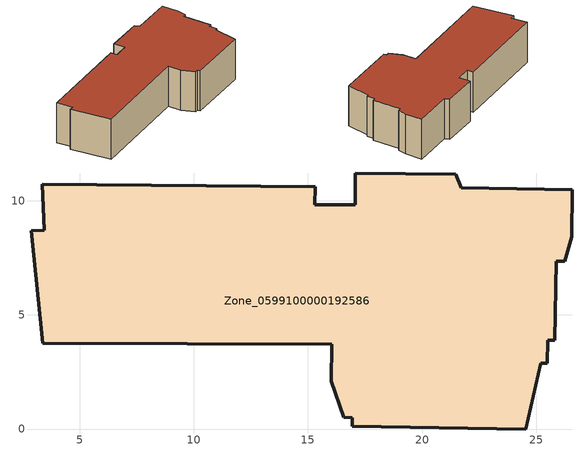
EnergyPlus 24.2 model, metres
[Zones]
Zone_0599100000192586
 floor ground (C_G): 15.3,9.82 17.06,9.81 17.08,11.21 21.48,11.16 21.71,10.57 26.59,10.48 26.55,8.42 26.26,7.34 25.87,7.35 25.81,3.88 25.51,3.88 25.49,2.88 25.19,2.89 24.54,0 16.93,0.13 16.93,0.5 16.56,0.52 16.03,2.1 16.03,3.71 3.38,3.75 2.87,8.69 3.44,8.7 3.37,10.71 15.31,10.62 z0
 wall outside (C_F): 17.06,9.81 15.3,9.82 15.31,10.62 3.37,10.71 3.44,8.7 2.87,8.69 3.38,3.75 16.03,3.71 16.03,2.1 16.56,0.52 16.93,0.5 16.93,0.13 24.54,0 25.19,2.89 25.49,2.88 25.51,3.88 25.81,3.88 25.87,7.35 26.26,7.34 26.55,8.42 26.59,10.48 21.71,10.57 21.48,11.16 17.08,11.21 17.06,9.81 z0:5.22
 roof outside (C_R): 2.87,8.69 3.38,3.75 16.03,3.71 16.03,2.1 16.56,0.52 16.93,0.5 16.93,0.13 24.54,0 25.19,2.89 25.49,2.88 25.51,3.88 25.81,3.88 25.87,7.35 26.26,7.34 26.55,8.42 26.59,10.48 21.71,10.57 21.48,11.16 17.08,11.21 17.06,9.81 15.3,9.82 15.31,10.62 3.37,10.71 3.44,8.7 z5.22
[BUILDING]
Pand.0599100000192586: North Axis=0; Terrain=City; Loads Convergence Tolerance Value=0.04; Temperature Convergence Tolerance Value=0.4; Solar Distribution=FullExterior; Maximum Number of Warmup Days=25; Minimum Number of Warmup Days=1
[Site:Location]
Rotterdam.The.Hague.AP_ZH_NLD Design_Conditions: Latitude=51.96; Longitude=4.45; Time Zone=1; Elevation=-4.5
[SITE:GROUNDTEMPERATURE:BUILDINGSURFACE]
18, 18, 18, 18, 18, 18, 18, 18, 18, 18, 18, 18
[MATERIAL] Thermal Absorptance=0.9; Solar Absorptance=0.7; Visible Absorptance=0.7
Name | Roughness | Thickness | Conductivity | Density | Specific Heat
G.D.1965 | MediumSmooth | 0.15 | 1 | 540 | 1210
F.D.1965 | Rough | 0.3 | 0.857143 | 1920 | 840
R.D.1965 | MediumRough | 0.2 | 0.08 | 1500 | 1000
[CONSTRUCTION]
C_G: G.D.1965
C_F: F.D.1965
C_R: R.D.1965
[ZONE]
Zone_0599100000192586: Type=1; Multiplier=1; Ceiling Height=Autocalculate; Volume=Autocalculate; Floor Area=autocalculate; Part of Total Floor Area=Yes
[ZONEINFILTRATION:DESIGNFLOWRATE]
Infil_Zone_0599100000192586: Zone or ZoneList or Space or SpaceList=Zone_0599100000192586; Schedule=AlwaysOn; Design Flow Rate Calculation Method=Flow/Area; Flow Rate per Floor Area=0.0042; Constant Term Coefficient=1; Temperature Term Coefficient=0; Velocity Term Coefficient=0; Velocity Squared Term Coefficient=0
[HVACTEMPLATE:ZONE:IDEALLOADSAIRSYSTEM]
Zone_0599100000192586: Maximum Heating Supply Air Temperature=50; Minimum Cooling Supply Air Temperature=13; Maximum Heating Supply Air Humidity Ratio=0.0156; Minimum Cooling Supply Air Humidity Ratio=0.0077; Heating Limit=NoLimit; Cooling Limit=NoLimit; Dehumidification Control Type=ConstantSensibleHeatRatio; Cooling Sensible Heat Ratio=0.7; Dehumidification Setpoint=60; Humidification Control Type=None; Humidification Setpoint=30; Outdoor Air Method=None; Outdoor Air Flow Rate per Person=0.00944; Outdoor Air Flow Rate per Zone Floor Area=0; Outdoor Air Flow Rate per Zone=0; Demand Controlled Ventilation Type=None; Outdoor Air Economizer Type=NoEconomizer; Heat Recovery Type=None; Sensible Heat Recovery Effectiveness=0.7; Latent Heat Recovery Effectiveness=0.65
[ZONECONTROL:THERMOSTAT]
ThermostatControl_Zone_0599100000192586: Zone or ZoneList=Zone_0599100000192586; Control Type Schedule=DualSetpointControlType; Control 1=Thermostat_Zone_0599100000192586; Temperature Difference Between Cutout And Setpoint=0
[THERMOSTATSETPOINT:DUALSETPOINT]
Thermostat_Zone_0599100000192586: Heating Setpoint Temperature Schedule=HeatingSetpoint_Zone_0599100000192586; Cooling Setpoint Temperature Schedule=CoolingSetpoint_Zone_0599100000192586
[SCHEDULE:COMPACT]
HeatingSetpoint_Zone_0599100000192586: Through: 12/31, For: AllDays, Until: 24:00, 21
CoolingSetpoint_Zone_0599100000192586: Through: 12/31, For: AllDays, Until: 24:00, 24
DualSetpointControlType: Through: 12/31, For: AllDays, Until: 24:00, 4
AlwaysOn: Through: 12/31, For: AllDays, Until: 24:00, 1
